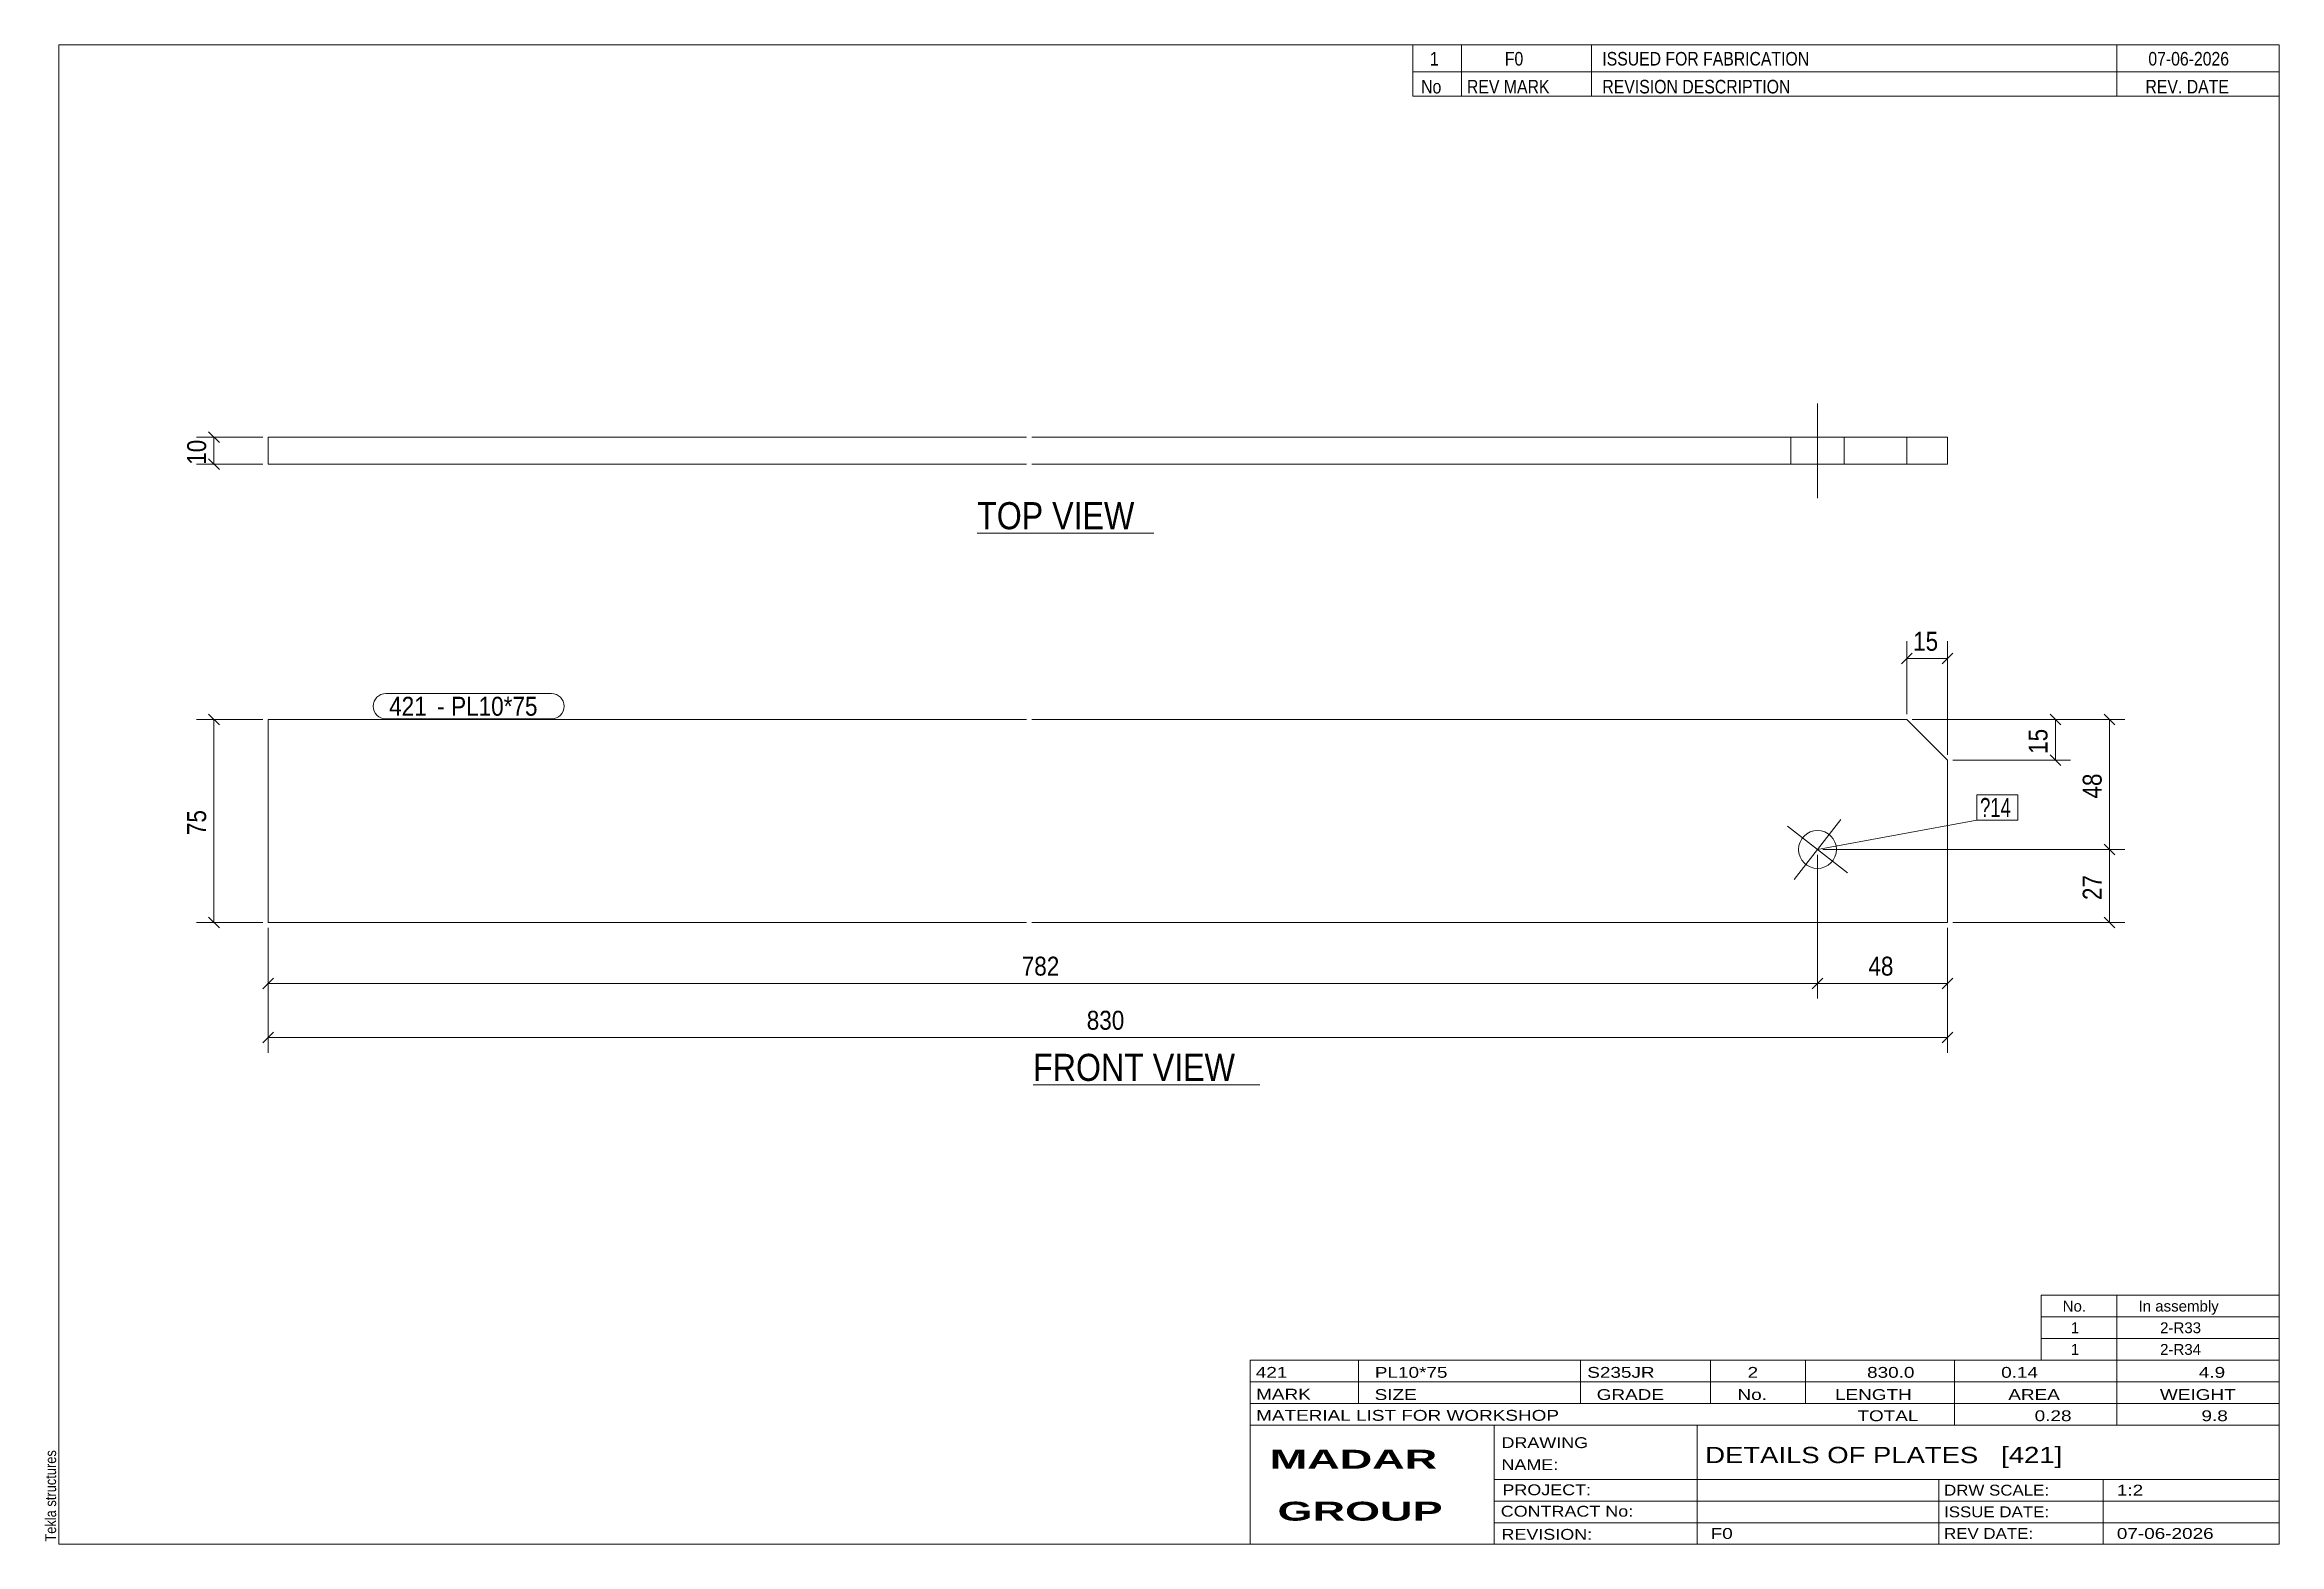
# Model space of a CAD drawing. Header units: millimetres. Extents: x 2 to 415, y 5 to 282.
import ezdxf

# ---------------------------------------------------------------- set-up
doc = ezdxf.new("R2010")
doc.units = ezdxf.units.MM
doc.linetypes.add('XKITLINE00', pattern=[0])
for name, color, linetype, lineweight in [('Bolt', 3, 'Continuous', 0), ('BoltMark', 7, 'Continuous', 0), ('Dimensions', 7, 'Continuous', 0), ('DrawingSheet', 5, 'Continuous', 0), ('OtherObjectType', 7, 'Continuous', 0), ('Part', 2, 'Continuous', 0), ('PartMark', 7, 'Continuous', 0)]:
    doc.layers.add(name, color=color, linetype=linetype, lineweight=lineweight)
doc.styles.add('ARIAL', font='ARIAL.TTF')
doc.styles.add('ARIAL_BOLD', font='ARIALBD.TTF')
doc.styles.add('ARIAL_NARROW', font='ARIALN.TTF')

# ---------------------------------------------------------------- blocks, each defined once
blk = doc.blocks.new('*A1')
at = {"layer": 'Bolt', "color": 3, "linetype": 'XKITLINE00', "lineweight": 0}
for p, q in [((335.26, 129.05), (324.2, 137.65)), ((334.03, 138.88), (325.43, 127.82))]:
    blk.add_line(p, q, dxfattribs=at)
blk.add_circle((329.73, 133.35), 3.5, dxfattribs=at)
blk = doc.blocks.new('*A2')
at = {"layer": 'Bolt', "color": 3, "linetype": 'XKITLINE00', "lineweight": 0}
for p, q in [((335.26, 129.05), (324.2, 137.65)), ((334.03, 138.88), (325.43, 127.82))]:
    blk.add_line(p, q, dxfattribs=at)
blk.add_circle((329.73, 133.35), 3.5, dxfattribs=at)
blk = doc.blocks.new('*A3')
at = {"layer": 'Part', "color": 2, "linetype": 'XKITLINE00', "lineweight": 0}
for p, q in [((43.65, 157.35), (183.65, 157.35)), ((43.65, 119.85), (43.65, 157.35)), ((184.65, 157.35), (346.23, 157.35)), ((346.23, 157.35), (353.73, 149.85)), ((353.73, 149.85), (353.73, 119.85)), ((183.65, 119.85), (43.65, 119.85)), ((353.73, 119.85), (184.65, 119.85))]:
    blk.add_line(p, q, dxfattribs=at)
blk = doc.blocks.new('*A4')
at = {"layer": 'Bolt', "color": 3, "linetype": 'XKITLINE00', "lineweight": 0}
for p, q in [((329.73, 215.75), (329.73, 198.25)), ((324.82, 209.5), (324.82, 204.5)), ((334.64, 209.5), (334.64, 204.5))]:
    blk.add_line(p, q, dxfattribs=at)
blk = doc.blocks.new('*A5')
at = {"layer": 'Bolt', "color": 3, "linetype": 'XKITLINE00', "lineweight": 0}
for p, q in [((329.73, 214.5), (329.73, 199.5)), ((324.82, 209.5), (324.82, 204.5)), ((334.64, 209.5), (334.64, 204.5))]:
    blk.add_line(p, q, dxfattribs=at)
blk = doc.blocks.new('*A6')
at = {"layer": 'Part', "color": 2, "linetype": 'XKITLINE00', "lineweight": 0}
for p, q in [((183.65, 209.5), (43.65, 209.5)), ((43.65, 209.5), (43.65, 204.5)), ((353.73, 209.5), (184.65, 209.5)), ((346.23, 204.5), (346.23, 209.5)), ((353.73, 209.5), (353.73, 204.5)), ((183.65, 204.5), (43.65, 204.5)), ((353.73, 204.5), (184.65, 204.5))]:
    blk.add_line(p, q, dxfattribs=at)
blk = doc.blocks.new('*A7')
at = {"layer": 'DrawingSheet', "color": 5, "linetype": 'XKITLINE00', "lineweight": 0}
for p, q in [((415, 282), (5, 282)), ((5, 282), (5, 5)), ((415, 5), (415, 282)), ((5, 5), (415, 5))]:
    blk.add_line(p, q, dxfattribs=at)
at = {"layer": 'DrawingSheet', "color": 5, "style": 'ARIAL', "width": 0.85}
blk.add_text('Tekla structures', height=2, rotation=90, dxfattribs=at).set_placement((4.5, 5.5))
blk = doc.blocks.new('*A8')
at = {"layer": 'OtherObjectType', "color": 7, "linetype": 'XKITLINE00', "lineweight": 0}
for p, q in [((371, 51), (415, 51)), ((371, 47), (371, 51)), ((385, 47), (385, 51)), ((415, 47), (415, 51)), ((371, 47), (415, 47)), ((371, 43), (371, 47)), ((385, 43), (385, 47)), ((415, 43), (415, 47)), ((371, 43), (415, 43)), ((371, 39), (371, 43)), ((385, 39), (385, 43)), ((415, 39), (415, 43)), ((371, 39), (415, 39))]:
    blk.add_line(p, q, dxfattribs=at)
at = {"layer": 'OtherObjectType', "color": 7, "style": 'ARIAL_NARROW', "width": 1.211571}
for s, p in [('No.', (375, 48)), ('In assembly', (389, 48)), ('1', (376.5, 44)), ('2-R33', (392.99, 44)), ('1', (376.5, 40)), ('2-R34', (392.99, 40))]:
    blk.add_text(s, height=2, dxfattribs=at).set_placement(p)
blk = doc.blocks.new('*A9')
at = {"layer": 'OtherObjectType', "color": 7, "linetype": 'XKITLINE00', "lineweight": 0}
for p, q in [((255, 282), (415, 282)), ((415, 282), (255, 282)), ((255, 282), (255, 277)), ((264, 282), (264, 277)), ((288, 282), (288, 277)), ((385, 282), (385, 277)), ((415, 282), (415, 277)), ((255, 277), (415, 277)), ((255, 277), (255, 272.5)), ((255, 277), (415, 277)), ((264, 277), (264, 272.5)), ((288, 277), (288, 272.5)), ((385, 277), (385, 272.5)), ((415, 277), (415, 272.5)), ((415, 272.5), (255, 272.5))]:
    blk.add_line(p, q, dxfattribs=at)
at = {"layer": 'OtherObjectType', "color": 7, "style": 'ARIAL_NARROW'}
for s, width, p in [('1', 1.017001, (258.16, 278.15)), ('F0', 1.017001, (272, 278.15)), ('ISSUED FOR FABRICATION', 1.017001, (290, 278.15)), ('07-06-2026', 1.017001, (390.82, 278.15)), ('No', 1.02, (256.54, 273)), ('REV MARK', 1.02, (265, 273)), ('REVISION DESCRIPTION', 1.02, (290, 273)), ('REV. DATE', 1.02, (390.28, 273))]:
    blk.add_text(s, height=2.5, dxfattribs=dict(at, width=width)).set_placement(p)
blk = doc.blocks.new('*A10')
at = {"layer": 'OtherObjectType', "color": 7, "linetype": 'XKITLINE00', "lineweight": 0}
for p, q in [((225, 39), (415, 39)), ((225, 39), (225, 35)), ((225, 39), (415, 39)), ((245, 35), (245, 39)), ((286, 35), (286, 39)), ((310, 35), (310, 39)), ((327.5, 35), (327.5, 39)), ((355, 35), (355, 39)), ((385, 35), (385, 39)), ((415, 35), (415, 39)), ((225, 35), (415, 35)), ((225, 35), (225, 5)), ((225, 35), (415, 35)), ((245, 31), (245, 35)), ((286, 31), (286, 35)), ((310, 31), (310, 35)), ((327.5, 31), (327.5, 35)), ((355, 31), (355, 35)), ((385, 31), (385, 35)), ((415, 31), (415, 35)), ((225, 31), (415, 31)), ((355, 27), (355, 31)), ((385, 27), (385, 31)), ((415, 27), (415, 31)), ((225, 27), (415, 27)), ((270, 21), (270, 27)), ((307.5, 17), (307.5, 27)), ((415, 21), (415, 27)), ((270, 21), (270, 5)), ((415, 17), (415, 21)), ((270, 17), (415, 17)), ((307.5, 5), (307.5, 17)), ((352.16, 13), (352.16, 17)), ((382.5, 5), (382.5, 17)), ((415, 13), (415, 17)), ((270, 13), (415, 13)), ((352.16, 5), (352.16, 13)), ((415, 9), (415, 13)), ((270, 9), (415, 9)), ((415, 5), (415, 9)), ((225, 5), (415, 5)), ((262.5, 5), (415, 5))]:
    blk.add_line(p, q, dxfattribs=at)
at = {"layer": 'OtherObjectType', "color": 7, "style": 'ARIAL_NARROW'}
for s, height, width, p in [('421', 2, 1.525501, (226.01, 35.76)), ('PL10*75', 2, 1.525501, (248, 35.76)), ('S235JR', 2, 1.525501, (287.22, 35.76)), ('2', 2, 1.525501, (316.82, 35.76)), ('830.0', 2, 1.525501, (338.88, 35.76)), ('0.14', 2, 1.525501, (363.64, 35.76)), ('4.9', 2, 1.525501, (400.14, 35.76)), ('MARK', 2, 1.525501, (226.08, 31.73)), ('SIZE', 2, 1.525501, (247.96, 31.66)), ('GRADE', 2, 1.525501, (288.96, 31.66)), ('No.', 2, 1.525501, (314.96, 31.66)), ('LENGTH', 2, 1.525501, (332.96, 31.66)), ('AREA', 2, 1.525501, (364.96, 31.66)), ('WEIGHT', 2, 1.525501, (392.96, 31.66)), ('MATERIAL LIST FOR WORKSHOP', 2, 1.525501, (226.08, 27.82)), ('TOTAL', 2, 1.525501, (337.1, 27.75)), ('0.28', 2, 1.525501, (369.83, 27.75)), ('9.8', 2, 1.525501, (400.63, 27.75)), ('DRAWING', 2, 1.445, (271.38, 22.78)), ('NAME:', 2, 1.445, (271.38, 18.72)), ('DETAILS OF PLATES   [421]', 3, 1.474651, (309, 20)), ('PROJECT:', 2, 1.445, (271.55, 14.07)), ('DRW SCALE:', 2, 1.36, (353.1, 14)), ('1:2', 2, 1.525501, (385, 14)), ('CONTRACT No:', 2, 1.445, (271.25, 10.11)), ('ISSUE DATE:', 2, 1.36, (353.1, 10)), ('REVISION:', 2, 1.445, (271.38, 5.84)), ('F0', 2, 1.525501, (310, 6)), ('REV DATE:', 2, 1.36, (353.1, 6)), ('07-06-2026', 2, 1.525501, (385, 6))]:
    blk.add_text(s, height=height, dxfattribs=dict(at, width=width)).set_placement(p)
at = {"layer": 'OtherObjectType', "color": 1, "style": 'ARIAL_BOLD', "width": 1.7}
for s, p in [('MADAR ', (228.58, 18.97)), ('GROUP', (230.03, 9.37))]:
    blk.add_text(s, height=3.5, dxfattribs=at).set_placement(p)
blk = doc.blocks.new('*A11')
at = {"layer": 'Dimensions', "color": 7, "linetype": 'XKITLINE00', "lineweight": 0}
for p, q in [((43.65, 118.85), (43.65, 95.8)), ((353.73, 118.85), (353.73, 95.8)), ((44.64, 99.59), (42.66, 97.61)), ((354.72, 99.59), (352.74, 97.61)), ((43.65, 98.6), (353.73, 98.6))]:
    blk.add_line(p, q, dxfattribs=at)
at = {"layer": 'Dimensions', "color": 3}
for p in [(43.65, 98.6), (353.73, 98.6)]:
    blk.add_point(p, dxfattribs=at)
at = {"layer": 'Dimensions', "color": 3, "style": 'ARIAL', "width": 0.85}
blk.add_text('830', height=3.5, dxfattribs=at).set_placement((194.8, 100.05))
blk = doc.blocks.new('*A12')
at = {"layer": 'Dimensions', "color": 7, "linetype": 'XKITLINE00', "lineweight": 0}
for p, q in [((347.22, 169.59), (345.24, 167.61)), ((346.23, 158.35), (346.23, 171.8)), ((354.72, 169.59), (352.74, 167.61)), ((353.73, 150.85), (353.73, 171.8)), ((346.23, 168.6), (353.73, 168.6))]:
    blk.add_line(p, q, dxfattribs=at)
at = {"layer": 'Dimensions', "color": 3}
for p in [(346.23, 168.6), (353.73, 168.6)]:
    blk.add_point(p, dxfattribs=at)
at = {"layer": 'Dimensions', "color": 3, "style": 'ARIAL', "width": 0.85}
blk.add_text('15', height=3.5, dxfattribs=at).set_placement((347.38, 170.05))
blk = doc.blocks.new('*A13')
at = {"layer": 'Dimensions', "color": 7, "linetype": 'XKITLINE00', "lineweight": 0}
for p, q in [((329.73, 132.35), (329.73, 105.8)), ((43.65, 118.85), (43.65, 105.8)), ((44.64, 109.59), (42.66, 107.61)), ((43.65, 108.6), (329.73, 108.6)), ((330.72, 109.59), (328.74, 107.61))]:
    blk.add_line(p, q, dxfattribs=at)
at = {"layer": 'Dimensions', "color": 3}
for p in [(43.65, 108.6), (329.73, 108.6)]:
    blk.add_point(p, dxfattribs=at)
at = {"layer": 'Dimensions', "color": 3, "style": 'ARIAL', "width": 0.85}
blk.add_text('782', height=3.5, dxfattribs=at).set_placement((182.8, 110.05))
blk = doc.blocks.new('*A14')
at = {"layer": 'Dimensions', "color": 7, "linetype": 'XKITLINE00', "lineweight": 0}
for p, q in [((329.73, 132.35), (329.73, 105.8)), ((353.73, 118.85), (353.73, 105.8)), ((330.72, 109.59), (328.74, 107.61)), ((329.73, 108.6), (353.73, 108.6)), ((354.72, 109.59), (352.74, 107.61))]:
    blk.add_line(p, q, dxfattribs=at)
at = {"layer": 'Dimensions', "color": 3}
for p in [(329.73, 108.6), (353.73, 108.6)]:
    blk.add_point(p, dxfattribs=at)
at = {"layer": 'Dimensions', "color": 3, "style": 'ARIAL', "width": 0.85}
blk.add_text('48', height=3.5, dxfattribs=at).set_placement((339.13, 110.05))
blk = doc.blocks.new('*A15')
at = {"layer": 'Dimensions', "color": 7, "linetype": 'XKITLINE00', "lineweight": 0}
for p, q in [((42.65, 157.35), (30.45, 157.35)), ((32.66, 158.34), (34.64, 156.36)), ((33.65, 119.85), (33.65, 157.35)), ((42.65, 119.85), (30.45, 119.85)), ((32.66, 120.84), (34.64, 118.86))]:
    blk.add_line(p, q, dxfattribs=at)
at = {"layer": 'Dimensions', "color": 3}
for p in [(33.65, 157.35), (33.65, 119.85)]:
    blk.add_point(p, dxfattribs=at)
at = {"layer": 'Dimensions', "color": 3, "style": 'ARIAL', "width": 0.85}
blk.add_text('75', height=3.5, rotation=90.0002, dxfattribs=at).set_placement((32.2, 136))
blk = doc.blocks.new('*A16')
at = {"layer": 'Dimensions', "color": 7, "linetype": 'XKITLINE00', "lineweight": 0}
for p, q in [((330.73, 133.35), (386.45, 133.35)), ((382.66, 134.34), (384.64, 132.36)), ((383.65, 119.85), (383.65, 133.35)), ((354.73, 119.85), (386.45, 119.85)), ((382.66, 120.84), (384.64, 118.86))]:
    blk.add_line(p, q, dxfattribs=at)
at = {"layer": 'Dimensions', "color": 3}
for p in [(383.65, 133.35), (383.65, 119.85)]:
    blk.add_point(p, dxfattribs=at)
at = {"layer": 'Dimensions', "color": 3, "style": 'ARIAL', "width": 0.85}
blk.add_text('27', height=3.5, rotation=90.0002, dxfattribs=at).set_placement((382.2, 124))
blk = doc.blocks.new('*A17')
at = {"layer": 'Dimensions', "color": 7, "linetype": 'XKITLINE00', "lineweight": 0}
for p, q in [((347.23, 157.35), (386.45, 157.35)), ((382.66, 158.34), (384.64, 156.36)), ((383.65, 133.35), (383.65, 157.35)), ((330.73, 133.35), (386.45, 133.35)), ((382.66, 134.34), (384.64, 132.36))]:
    blk.add_line(p, q, dxfattribs=at)
at = {"layer": 'Dimensions', "color": 3}
for p in [(383.65, 157.35), (383.65, 133.35)]:
    blk.add_point(p, dxfattribs=at)
at = {"layer": 'Dimensions', "color": 3, "style": 'ARIAL', "width": 0.85}
blk.add_text('48', height=3.5, rotation=90.0002, dxfattribs=at).set_placement((382.2, 142.75))
blk = doc.blocks.new('*A18')
at = {"layer": 'Dimensions', "color": 7, "linetype": 'XKITLINE00', "lineweight": 0}
for p, q in [((347.23, 157.35), (376.45, 157.35)), ((372.66, 158.34), (374.64, 156.36)), ((373.65, 149.85), (373.65, 157.35)), ((354.73, 149.85), (376.45, 149.85)), ((372.66, 150.84), (374.64, 148.86))]:
    blk.add_line(p, q, dxfattribs=at)
at = {"layer": 'Dimensions', "color": 3}
for p in [(373.65, 157.35), (373.65, 149.85)]:
    blk.add_point(p, dxfattribs=at)
at = {"layer": 'Dimensions', "color": 3, "style": 'ARIAL', "width": 0.85}
blk.add_text('15', height=3.5, rotation=90.0002, dxfattribs=at).set_placement((372.2, 151))
blk = doc.blocks.new('*A19')
at = {"layer": 'BoltMark', "color": 7, "linetype": 'XKITLINE00', "lineweight": 0}
for p, q in [((359.14, 143.46), (366.72, 143.46)), ((359.14, 138.76), (359.14, 143.46)), ((366.72, 138.76), (366.72, 143.46)), ((329.73, 133.35), (359.14, 138.76)), ((359.14, 138.76), (366.72, 138.76))]:
    blk.add_line(p, q, dxfattribs=at)
at = {"layer": 'BoltMark', "color": 3, "style": 'ARIAL_NARROW', "width": 0.85}
blk.add_text('?14', height=3.5, dxfattribs=at).set_placement((359.74, 139.36))
blk = doc.blocks.new('*A20')
at = {"layer": 'PartMark', "color": 7, "linetype": 'XKITLINE00', "lineweight": 0}
for p, q in [((65.4, 162.15), (95.95, 162.15)), ((65.4, 157.45), (95.95, 157.45))]:
    blk.add_line(p, q, dxfattribs=at)
for centre, start, end in [((65.4, 159.8), 90, 270), ((95.95, 159.8), 270, 90)]:
    blk.add_arc(centre, 2.35, start, end, dxfattribs=at)
at = {"layer": 'PartMark', "color": 1, "style": 'ARIAL', "width": 0.85}
blk.add_text('421', height=3.5, dxfattribs=at).set_placement((66, 158.05))
at = {"layer": 'PartMark', "color": 3, "style": 'ARIAL', "width": 0.85}
for s, p in [('PL10*75', (77.44, 158.05)), ('-', (74.84, 158.05))]:
    blk.add_text(s, height=3.5, dxfattribs=at).set_placement(p)
blk = doc.blocks.new('*A21')
at = {"layer": 'OtherObjectType', "color": 7, "linetype": 'XKITLINE00', "lineweight": 0}
blk.add_line((184.9, 89.85), (226.75, 89.85), dxfattribs=at)
at = {"layer": 'OtherObjectType', "color": 3, "style": 'ARIAL', "width": 0.85}
blk.add_text('FRONT VIEW', height=5, dxfattribs=at).set_placement((184.9, 90.6))
blk = doc.blocks.new('*A22')
at = {"layer": 'Dimensions', "color": 7, "linetype": 'XKITLINE00', "lineweight": 0}
for p, q in [((32.66, 210.49), (34.64, 208.51)), ((42.65, 209.5), (30.45, 209.5)), ((33.65, 204.5), (33.65, 209.5)), ((42.65, 204.5), (30.45, 204.5)), ((32.66, 205.49), (34.64, 203.51))]:
    blk.add_line(p, q, dxfattribs=at)
at = {"layer": 'Dimensions', "color": 3}
for p in [(33.65, 209.5), (33.65, 204.5)]:
    blk.add_point(p, dxfattribs=at)
at = {"layer": 'Dimensions', "color": 3, "style": 'ARIAL', "width": 0.85}
blk.add_text('10', height=3.5, rotation=90.0002, dxfattribs=at).set_placement((32.2, 204.4))
blk = doc.blocks.new('*A23')
at = {"layer": 'OtherObjectType', "color": 7, "linetype": 'XKITLINE00', "lineweight": 0}
blk.add_line((174.56, 191.75), (207.17, 191.75), dxfattribs=at)
at = {"layer": 'OtherObjectType', "color": 3, "style": 'ARIAL', "width": 0.85}
blk.add_text('TOP VIEW', height=5, dxfattribs=at).set_placement((174.56, 192.5))

msp = doc.modelspace()

# ---------------------------------------------------------------- block references
at = {"lineweight": 0}
for name in ['*A7', '*A9', '*A4', '*A22', '*A5', '*A6', '*A23', '*A12', '*A20', '*A15', '*A3', '*A17', '*A18', '*A19', '*A1', '*A2', '*A13', '*A14', '*A16', '*A11', '*A21', '*A8', '*A10']:
    msp.add_blockref(name, (0, 0), dxfattribs=at)

doc.saveas('drawing.dxf')
